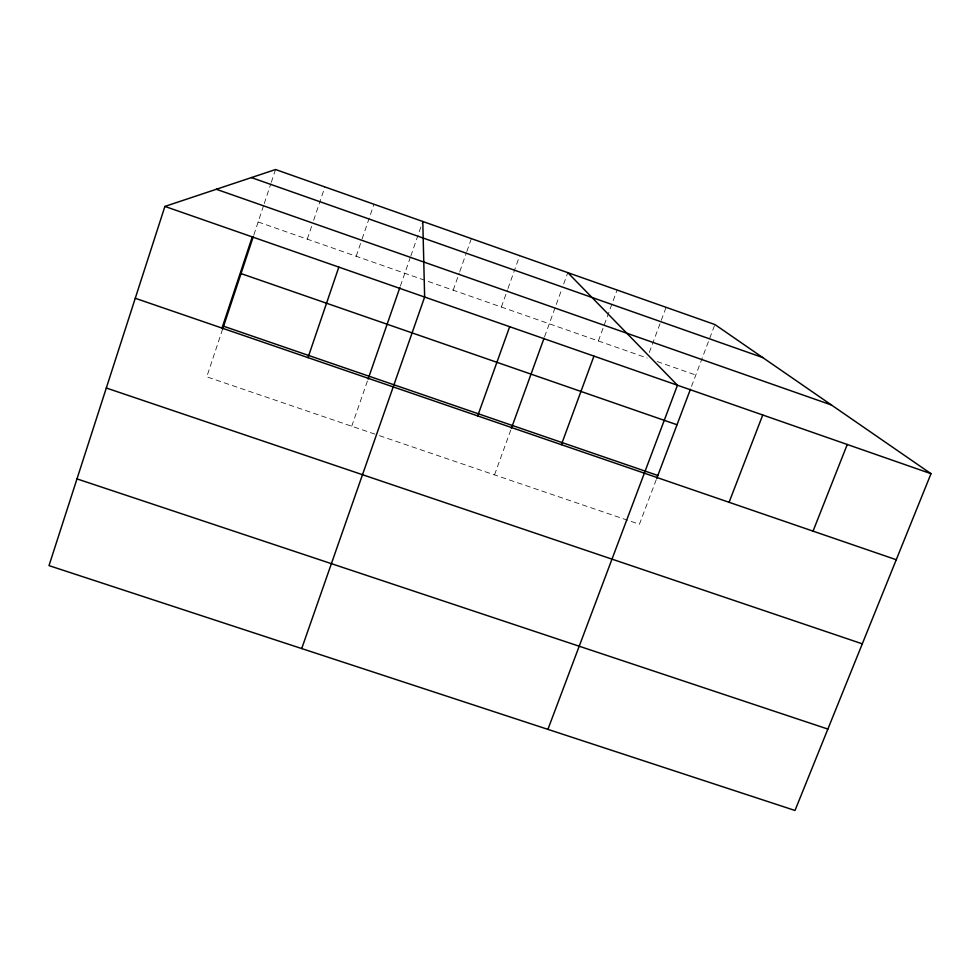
<?xml version="1.0" encoding="UTF-8"?>
<svg xmlns="http://www.w3.org/2000/svg" width="980" height="980" viewBox="0 0 980 980"><rect width="100%" height="100%" fill="white"/><g stroke="black" fill="none" stroke-linecap="round" stroke-linejoin="round"><path stroke-width="0.73" stroke-dasharray="4.9 3.68" d="M222.607 329.121L206.768 376.835L377.055 434.851M253.869 234.869L263.792 204.967M264.269 203.546L270.848 183.701M271.313 182.292L275.552 169.528M307.291 239.157L311.689 226.111M313.649 220.304L324.882 186.935M356.181 256.258L361.62 240.37M362.11 238.924L373.968 204.257M351.734 426.227L368.1 379.089M400.404 286.013L410.314 257.446M410.816 256.013L422.294 222.925M453.213 290.203L459.265 273.004M459.779 271.57L466.333 252.95M466.835 251.517L471.38 238.63M501.368 307.034L507.481 289.921M507.983 288.488L519.706 255.682M494.52 474.884L511.389 428.321M544.574 336.74L561.614 289.688M563.672 284.004L567.8 272.648M598.364 340.966L617.082 290.031M649.311 352.408L666.118 307.328M656.269 479.661L639.413 524.251L378.464 435.341M691.513 386.402L714.886 324.539M258.157 221.97L647.204 358.043M657.213 361.547L695.8 375.046"/><path stroke-width="1.47" d="M164.897 206.425L49 565.619L795.001 810.472L931 473.695L714.886 324.539L275.552 169.528L164.897 206.425L931 473.695M222.019 328.079L252.264 236.903M222.607 329.121L253.391 236.303M308.002 357.627L338.835 267.111M368.1 379.089L399.913 287.422M301.705 648.564L424.634 297.038L422.797 221.48M477.677 415.924L509.674 326.707M511.389 428.321L544.059 338.174M561.381 444.675L593.941 356.108M547.906 729.365L677.462 385.238L567.8 272.648M656.796 478.265L690.435 389.244M729.083 502.299L762.746 414.993M813.045 531.135L847.259 444.479M76.979 478.889L827.867 729.071M106.306 388.007L862.29 643.836M223.563 326.218L657.85 475.484M135.252 298.275L896.259 559.727M241.031 273.579L677.021 424.757M251.395 177.588L762.697 357.541M216.335 189.275L831.457 404.997"/></g></svg>
